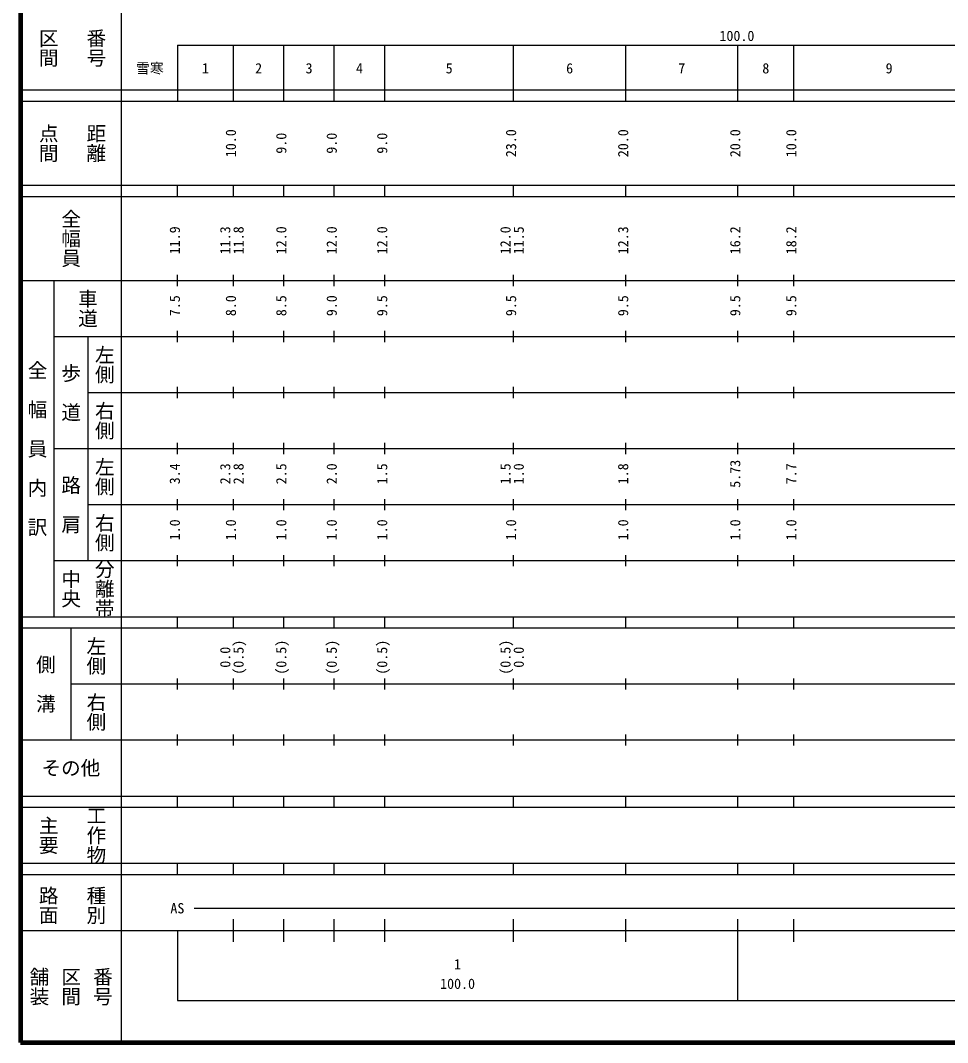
# Model space of a CAD drawing. Units: millimetres on the paper, enlarged 1000 times. Extents: x 40000 to 680000, y 20000 to 380000.
# Drawn here: x 40000 to 205430, y 20000 to 202409 of the extents above; entities that cross this region are included whole.
import ezdxf
from ezdxf.enums import TextEntityAlignment as Align

# ---------------------------------------------------------------- set-up
doc = ezdxf.new("R2010")
doc.units = ezdxf.units.MM
doc.header["$LTSCALE"] = 1000
doc.layers.add('M-TTL', color=2, linetype='Continuous', lineweight=140)
doc.layers.add('M-TTL-BAND', color=7, linetype='Continuous', lineweight=25)
doc.styles.add('@ＭＳ ゴシック', font='')
doc.styles.add('ＭＳ ゴシック', font='')
doc.styles.get('@ＭＳ ゴシック').set_extended_font_data('@MS Gothic')
doc.styles.get('ＭＳ ゴシック').set_extended_font_data('MS Gothic')

msp = doc.modelspace()

# ---------------------------------------------------------------- linework, layer by layer
at = {"layer": 'M-TTL'}
for p, q in [((40000, 380000), (40000, 20000)), ((40000, 20000), (680000, 20000))]:
    msp.add_line(p, q, dxfattribs=at)
at = {"layer": 'M-TTL-BAND'}
for p, q in [((58000, 370000), (58000, 20000)), ((68000, 198000), (579000, 198000)), ((68000, 198000), (68000, 188000)), ((78000, 188000), (78000, 198000)), ((87000, 188000), (87000, 198000)), ((96000, 188000), (96000, 198000)), ((105000, 188000), (105000, 198000)), ((128000, 188000), (128000, 198000)), ((148000, 188000), (148000, 198000)), ((168000, 188000), (168000, 198000)), ((178000, 188000), (178000, 198000)), ((40000, 190000), (579000, 190000)), ((40000, 188000), (579000, 188000)), ((40000, 173000), (579000, 173000)), ((68000, 171000), (68000, 173000)), ((78000, 171000), (78000, 173000)), ((87000, 171000), (87000, 173000)), ((96000, 171000), (96000, 173000)), ((105000, 171000), (105000, 173000)), ((128000, 171000), (128000, 173000)), ((148000, 171000), (148000, 173000)), ((168000, 171000), (168000, 173000)), ((178000, 171000), (178000, 173000)), ((40000, 171000), (579000, 171000)), ((68000, 155000), (68000, 157000)), ((78000, 155000), (78000, 157000)), ((87000, 155000), (87000, 157000)), ((96000, 155000), (96000, 157000)), ((105000, 155000), (105000, 157000)), ((128000, 155000), (128000, 157000)), ((148000, 155000), (148000, 157000)), ((168000, 155000), (168000, 157000)), ((178000, 155000), (178000, 157000)), ((40000, 156000), (579000, 156000)), ((46000, 96000), (46000, 156000)), ((46000, 146000), (579000, 146000)), ((52000, 146000), (52000, 106000)), ((68000, 145000), (68000, 147000)), ((78000, 145000), (78000, 147000)), ((87000, 145000), (87000, 147000)), ((96000, 145000), (96000, 147000)), ((105000, 145000), (105000, 147000)), ((128000, 145000), (128000, 147000)), ((148000, 145000), (148000, 147000)), ((168000, 145000), (168000, 147000)), ((178000, 145000), (178000, 147000)), ((68000, 135000), (68000, 137000)), ((78000, 135000), (78000, 137000)), ((87000, 135000), (87000, 137000)), ((96000, 135000), (96000, 137000)), ((105000, 135000), (105000, 137000)), ((128000, 135000), (128000, 137000)), ((148000, 135000), (148000, 137000)), ((168000, 135000), (168000, 137000)), ((178000, 135000), (178000, 137000)), ((52000, 136000), (579000, 136000)), ((46000, 126000), (579000, 126000)), ((68000, 125000), (68000, 127000)), ((78000, 125000), (78000, 127000)), ((87000, 125000), (87000, 127000)), ((96000, 125000), (96000, 127000)), ((105000, 125000), (105000, 127000)), ((128000, 125000), (128000, 127000)), ((148000, 125000), (148000, 127000)), ((168000, 125000), (168000, 127000)), ((178000, 125000), (178000, 127000)), ((68000, 115000), (68000, 117000)), ((78000, 115000), (78000, 117000)), ((87000, 115000), (87000, 117000)), ((96000, 115000), (96000, 117000)), ((105000, 115000), (105000, 117000)), ((128000, 115000), (128000, 117000)), ((148000, 115000), (148000, 117000)), ((168000, 115000), (168000, 117000)), ((178000, 115000), (178000, 117000)), ((52000, 116000), (579000, 116000)), ((46000, 106000), (579000, 106000)), ((68000, 105000), (68000, 107000)), ((78000, 105000), (78000, 107000)), ((87000, 105000), (87000, 107000)), ((96000, 105000), (96000, 107000)), ((105000, 105000), (105000, 107000)), ((128000, 105000), (128000, 107000)), ((148000, 105000), (148000, 107000)), ((168000, 105000), (168000, 107000)), ((178000, 105000), (178000, 107000)), ((40000, 96000), (579000, 96000)), ((68000, 94000), (68000, 96000)), ((78000, 94000), (78000, 96000)), ((87000, 94000), (87000, 96000)), ((96000, 94000), (96000, 96000)), ((105000, 94000), (105000, 96000)), ((128000, 94000), (128000, 96000)), ((148000, 94000), (148000, 96000)), ((168000, 94000), (168000, 96000)), ((178000, 94000), (178000, 96000)), ((40000, 94000), (579000, 94000)), ((49000, 94000), (49000, 74000)), ((49000, 84000), (579000, 84000)), ((68000, 83000), (68000, 85000)), ((78000, 83000), (78000, 85000)), ((87000, 83000), (87000, 85000)), ((96000, 83000), (96000, 85000)), ((105000, 83000), (105000, 85000)), ((128000, 83000), (128000, 85000)), ((148000, 83000), (148000, 85000)), ((168000, 83000), (168000, 85000)), ((178000, 83000), (178000, 85000)), ((68000, 73000), (68000, 75000)), ((78000, 73000), (78000, 75000)), ((87000, 73000), (87000, 75000)), ((96000, 73000), (96000, 75000)), ((105000, 73000), (105000, 75000)), ((128000, 73000), (128000, 75000)), ((148000, 73000), (148000, 75000)), ((168000, 73000), (168000, 75000)), ((178000, 73000), (178000, 75000)), ((40000, 74000), (579000, 74000)), ((40000, 64000), (579000, 64000)), ((68000, 62000), (68000, 64000)), ((78000, 62000), (78000, 64000)), ((87000, 62000), (87000, 64000)), ((96000, 62000), (96000, 64000)), ((105000, 62000), (105000, 64000)), ((128000, 62000), (128000, 64000)), ((148000, 62000), (148000, 64000)), ((168000, 62000), (168000, 64000)), ((178000, 62000), (178000, 64000)), ((40000, 62000), (579000, 62000)), ((40000, 52000), (579000, 52000)), ((68000, 50000), (68000, 52000)), ((78000, 50000), (78000, 52000)), ((87000, 50000), (87000, 52000)), ((96000, 50000), (96000, 52000)), ((105000, 50000), (105000, 52000)), ((128000, 50000), (128000, 52000)), ((148000, 50000), (148000, 52000)), ((168000, 50000), (168000, 52000)), ((178000, 50000), (178000, 52000)), ((40000, 50000), (579000, 50000)), ((71000, 44000), (565000, 44000)), ((78000, 38000), (78000, 42000)), ((87000, 38000), (87000, 42000)), ((96000, 38000), (96000, 42000)), ((105000, 38000), (105000, 42000)), ((128000, 38000), (128000, 42000)), ((148000, 38000), (148000, 42000)), ((168000, 27500), (168000, 42000)), ((178000, 38000), (178000, 42000)), ((40000, 40000), (579000, 40000)), ((68000, 40000), (68000, 27500)), ((68000, 27500), (579000, 27500))]:
    msp.add_line(p, q, dxfattribs=at)

# ---------------------------------------------------------------- texts
at = {"layer": 'M-TTL-BAND', "style": '@ＭＳ ゴシック'}
for s, p in [('番号', (53500, 197500)), ('区間', (45000, 197500)), ('点間', (45000, 180500)), ('距離', (53500, 180500)), ('全幅員', (49000, 163500)), ('車道', (52000, 151000)), ('左側', (55000, 141000)), ('全\u3000幅\u3000員\u3000内\u3000訳', (43000, 126000)), ('歩\u3000道', (49000, 136000)), ('右側', (55000, 131000)), ('左側', (55000, 121000)), ('路\u3000肩', (49000, 116000)), ('右側', (55000, 111000)), ('分離帯', (55000, 101000)), ('中央', (49000, 101000)), ('左側', (53500, 89000)), ('側\u3000溝', (44500, 84000)), ('右側', (53500, 79000)), ('主要', (45000, 57000)), ('工作物', (53500, 57000)), ('路面', (45000, 44500)), ('種別', (53500, 44500)), ('舗装', (43333, 30000)), ('区間', (49000, 30000)), ('番号', (54667, 30000))]:
    msp.add_text(s, height=2566, rotation=270, dxfattribs=at).set_placement(p, align=Align.MIDDLE_CENTER)
at = {"layer": 'M-TTL-BAND', "style": 'ＭＳ ゴシック'}
for s, p in [('100.0', (167844, 198195)), ('雪寒', (63082, 192405)), ('1', (73000, 192405)), ('2', (82500, 192405)), ('3', (91500, 192405)), ('4', (100500, 192405)), ('5', (116500, 192405)), ('6', (138000, 192405)), ('7', (158000, 192405)), ('8', (173000, 192405)), ('9', (195000, 192405)), ('AS', (68000, 42500)), ('1', (118000, 32523)), ('100.0', (118000, 29033))]:
    msp.add_text(s, height=1833, dxfattribs=at).set_placement(p, align=Align.BOTTOM_CENTER)
for s, p in [('10.0', (79000, 180500)), ('23.0', (129000, 180500)), ('20.0', (149000, 180500)), ('20.0', (169000, 180500)), ('10.0', (179000, 180500)), ('9.0', (88000, 180500)), ('9.0', (97000, 180500)), ('9.0', (106000, 180500)), ('11.9', (69000, 163174)), ('11.3', (78000, 163174)), ('11.8', (80370, 163174)), ('12.0', (88000, 163174)), ('12.0', (97000, 163174)), ('12.0', (106000, 163174)), ('12.0', (128000, 163174)), ('11.5', (130370, 163174)), ('12.3', (149000, 163174)), ('16.2', (169000, 163174)), ('18.2', (179000, 163174)), ('8.0', (79000, 151500)), ('9.0', (97000, 151500)), ('7.5', (69000, 151500)), ('8.5', (88000, 151500)), ('9.5', (106000, 151500)), ('9.5', (129000, 151500)), ('9.5', (149000, 151500)), ('9.5', (169000, 151500)), ('9.5', (179000, 151500)), ('3.4', (69000, 121500)), ('2.3', (78000, 121500)), ('2.8', (80370, 121500)), ('2.5', (88000, 121500)), ('2.0', (97000, 121500)), ('1.5', (106000, 121500)), ('1.5', (128000, 121500)), ('1.0', (130370, 121500)), ('1.8', (149000, 121500)), ('5.73', (169000, 121500)), ('7.7', (179000, 121500)), ('1.0', (69000, 111500)), ('1.0', (79000, 111500)), ('1.0', (88000, 111500)), ('1.0', (97000, 111500)), ('1.0', (106000, 111500)), ('1.0', (129000, 111500)), ('1.0', (149000, 111500)), ('1.0', (169000, 111500)), ('1.0', (179000, 111500)), ('(0.5)', (80370, 88764)), ('(0.5)', (88000, 88764)), ('(0.5)', (97000, 88764)), ('(0.5)', (106000, 88764)), ('(0.5)', (128000, 88764)), ('0.0', (78000, 88764)), ('0.0', (130370, 88764))]:
    msp.add_text(s, height=1833, rotation=90, dxfattribs=at).set_placement(p, align=Align.BOTTOM_CENTER)
msp.add_text('その他', height=2566, dxfattribs=at).set_placement((49000, 69000), align=Align.MIDDLE_CENTER)

doc.saveas('drawing.dxf')
